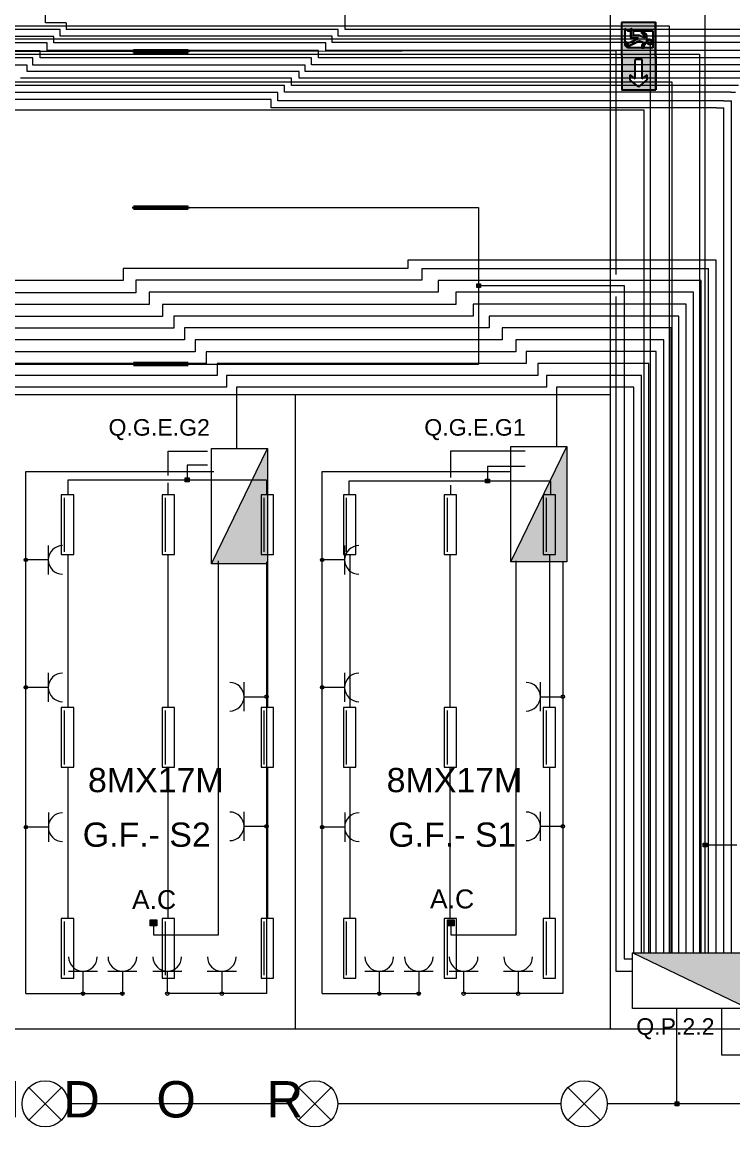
# Model space of a CAD drawing. Extents: x -17539 to 1421, y -3169 to 802964.
# Drawn here: x 188.38 to 207.41, y 365.75 to 395.36 of the extents above; entities that cross this region are included whole.
import ezdxf
from ezdxf.enums import TextEntityAlignment as Align

# ---------------------------------------------------------------- set-up
doc = ezdxf.new("R2010")
doc.units = 0
doc.header["$LTSCALE"] = 25
doc.header["$MEASUREMENT"] = 0
doc.layers.get('0').update_dxf_attribs({"lineweight": 9})
for name, color, linetype, lineweight in [('Iluminação', 10, 'Continuous', 9), ('Quadros', 50, 'Continuous', 9), ('www.cadblocksfree.com', 7, 'Continuous', 9)]:
    doc.layers.add(name, color=color, linetype=linetype, lineweight=lineweight)
doc.layers.add('Simbologia de Emergência', color=6, linetype='Continuous')
doc.layers.add('Tomadas', color=3, linetype='Continuous', lineweight=9, true_color=0x00f500)
doc.styles.add('ROMANS', font='arial.ttf')
doc.styles.get("Standard").update_dxf_attribs({"font": 'arial.ttf'})

# ---------------------------------------------------------------- blocks, each defined once
blk = doc.blocks.new('Iluminárias 1')
at = {"layer": 'Iluminação'}
blk.add_line((0.079, 0.079), (1.521, 0.079), dxfattribs=at)
blk.add_lwpolyline([(0, 0), (1.6, 0), (1.6, 0.332), (0, 0.332)], close=True, dxfattribs=at)
blk = doc.blocks.new('Ponto de Luz')
for q in [(-0.437, 0.437), (0.438, 0.436), (-0.438, -0.436), (0.437, -0.437)]:
    blk.add_line((0, 0), q)
blk.add_circle((0, 0), 0.618)
blk = doc.blocks.new('Luminária 4')
at = {"layer": 'Iluminação', "lineweight": 40}
for p, q in [((0.733, 0.043), (-0.734, 0.043)), ((-0.734, 0.043), (-0.734, 0)), ((-0.734, 0), (0.733, 0)), ((0.733, 0), (0.733, 0.043))]:
    blk.add_line(p, q, dxfattribs=at)
at = {"layer": 'Iluminação', "lineweight": 30}
blk.add_line((-0.667, 0.008), (0.679, 0.008), dxfattribs=at)
blk = doc.blocks.new('Caixa de Derivação')
at = {"layer": 'Iluminação'}
h = blk.add_hatch(color=256, dxfattribs=at)
h.dxf.hatch_style = 1
h.paths.add_polyline_path([(0.052, 0.051), (-0.048, 0.051), (-0.048, -0.049), (0.052, -0.049)])
blk.add_lwpolyline([(-0.048, 0.051), (0.052, 0.051), (0.052, -0.049), (-0.048, -0.049)], close=True, dxfattribs=at)
blk = doc.blocks.new('emergencia seta')
at = {"layer": 'Simbologia de Emergência'}
h = blk.add_hatch(color=98, dxfattribs=at)
h.paths.add_polyline_path([(1.001, 0.298), (0.094, 0.296), (-0.813, 0.294), (-0.811, -0.613), (1.003, -0.609)])
h.paths.add_polyline_path([(-0.131, -0.455), (-0.195, -0.52), (-0.649, -0.521), (-0.585, -0.456), (-0.585, -0.371), (-0.643, -0.371), (-0.595, -0.289), (-0.585, -0.289), (-0.587, 0.224), (-0.133, 0.225)], flags=16)
h.paths.add_polyline_path([(-0.372, -0.172, 0.038289), (-0.372, -0.171)], flags=0)
h.paths.add_polyline_path([(0.186, -0.248), (0.185, -0.067), (0.706, -0.066), (0.597, 0.07), (0.733, 0.07), (0.915, -0.156), (0.734, -0.383), (0.598, -0.383), (0.706, -0.247)], flags=16)
h.paths.add_polyline_path([(-0.349, 0.142, -1), (-0.221, 0.142, -1)], flags=0)
h.paths.add_polyline_path([(-0.188, -0.455), (-0.261, -0.455), (-0.291, -0.52), (-0.218, -0.52)], flags=16)
h.paths.add_polyline_path([(-0.3, -0.17, -0.215507), (-0.301, -0.11), (-0.263, -0.02), (-0.204, -0.069), (-0.132, -0.069), (-0.132, -0.021), (-0.187, -0.021), (-0.277, 0.054, 0.148058), (-0.294, 0.059), (-0.473, 0.059, 0.263654), (-0.498, 0.044), (-0.553, -0.048, 1), (-0.512, -0.072), (-0.462, 0.011), (-0.399, 0.011), (-0.454, -0.127, 0.095479), (-0.459, -0.154), (-0.459, -0.293), (-0.592, -0.294), (-0.635, -0.366), (-0.409, -0.366, 0.414214), (-0.386, -0.343), (-0.387, -0.173, -0.740976), (-0.372, -0.172), (-0.241, -0.446), (-0.169, -0.446)], flags=0)
for p, q in [((-0.813, 0.294), (1.001, 0.298)), ((1.001, 0.298), (1.003, -0.609)), ((1.001, 0.298), (1.001, 0.298)), ((1.001, 0.298), (1.003, -0.609)), ((1.001, 0.298), (1.001, 0.298)), ((-0.811, -0.613), (-0.813, 0.294))]:
    blk.add_line(p, q, dxfattribs=at)
at = {"layer": 'Simbologia de Emergência', "color": 7, "linetype": 'ByBlock', "lineweight": -2, "true_color": 0xffffff}
for p, q in [((1.001, 0.298), (-0.813, 0.294)), ((1.003, -0.609), (1.001, 0.298)), ((1.003, -0.609), (1.001, 0.298)), ((-0.813, 0.294), (-0.811, -0.613)), ((-0.587, 0.224), (-0.133, 0.225)), ((-0.587, 0.224), (-0.133, 0.225)), ((-0.587, 0.224), (-0.133, 0.225)), ((-0.585, -0.289), (-0.587, 0.224)), ((-0.585, -0.289), (-0.587, 0.224)), ((-0.585, -0.289), (-0.587, 0.224)), ((-0.498, 0.044), (-0.553, -0.048)), ((-0.498, 0.044), (-0.553, -0.048)), ((-0.498, 0.044), (-0.553, -0.048)), ((-0.512, -0.072), (-0.462, 0.011)), ((-0.512, -0.072), (-0.462, 0.011)), ((-0.512, -0.072), (-0.462, 0.011)), ((-0.294, 0.059), (-0.473, 0.059)), ((-0.294, 0.059), (-0.473, 0.059)), ((-0.294, 0.059), (-0.473, 0.059)), ((-0.462, 0.011), (-0.399, 0.011)), ((-0.462, 0.011), (-0.399, 0.011)), ((-0.462, 0.011), (-0.399, 0.011)), ((-0.399, 0.011), (-0.454, -0.127)), ((-0.399, 0.011), (-0.454, -0.127)), ((-0.399, 0.011), (-0.454, -0.127)), ((-0.349, 0.142), (-0.349, 0.142)), ((-0.277, 0.054), (-0.187, -0.021)), ((-0.277, 0.054), (-0.187, -0.021)), ((-0.187, -0.021), (-0.277, 0.054)), ((-0.133, 0.225), (-0.131, -0.455)), ((0.706, -0.066), (0.597, 0.07)), ((0.733, 0.07), (0.597, 0.07)), ((0.915, -0.156), (0.733, 0.07)), ((-0.595, -0.289), (-0.643, -0.371)), ((-0.595, -0.289), (-0.643, -0.371)), ((-0.643, -0.371), (-0.595, -0.289)), ((-0.592, -0.294), (-0.635, -0.366)), ((-0.592, -0.294), (-0.635, -0.366)), ((-0.592, -0.294), (-0.635, -0.366)), ((-0.585, -0.289), (-0.595, -0.289)), ((-0.585, -0.289), (-0.595, -0.289)), ((-0.595, -0.289), (-0.585, -0.289)), ((-0.459, -0.293), (-0.592, -0.294)), ((-0.459, -0.293), (-0.592, -0.294)), ((-0.459, -0.293), (-0.592, -0.294)), ((-0.459, -0.154), (-0.459, -0.293)), ((-0.459, -0.154), (-0.459, -0.293)), ((-0.459, -0.154), (-0.459, -0.293)), ((-0.387, -0.173), (-0.386, -0.343)), ((-0.387, -0.173), (-0.386, -0.343)), ((-0.386, -0.343), (-0.387, -0.173)), ((-0.372, -0.171), (-0.372, -0.172)), ((-0.372, -0.172), (-0.241, -0.446)), ((-0.372, -0.172), (-0.241, -0.446)), ((-0.372, -0.172), (-0.372, -0.172)), ((-0.372, -0.172), (-0.241, -0.446)), ((-0.263, -0.02), (-0.301, -0.11)), ((-0.263, -0.02), (-0.301, -0.11)), ((-0.301, -0.11), (-0.263, -0.02)), ((-0.3, -0.17), (-0.169, -0.446)), ((-0.3, -0.17), (-0.169, -0.446)), ((-0.169, -0.446), (-0.3, -0.17)), ((-0.263, -0.02), (-0.204, -0.069)), ((-0.263, -0.02), (-0.204, -0.069)), ((-0.263, -0.02), (-0.204, -0.069)), ((-0.263, -0.02), (-0.263, -0.02)), ((-0.204, -0.069), (-0.132, -0.069)), ((-0.204, -0.069), (-0.132, -0.069)), ((-0.204, -0.069), (-0.132, -0.069)), ((-0.187, -0.021), (-0.132, -0.021)), ((-0.187, -0.021), (-0.132, -0.021)), ((-0.132, -0.021), (-0.187, -0.021)), ((-0.132, -0.069), (-0.132, -0.021)), ((0.706, -0.066), (0.185, -0.067)), ((0.185, -0.067), (0.186, -0.248)), ((0.706, -0.247), (0.186, -0.248)), ((0.706, -0.247), (0.598, -0.383)), ((0.915, -0.156), (0.734, -0.383)), ((-0.585, -0.456), (-0.649, -0.521)), ((-0.585, -0.456), (-0.649, -0.521)), ((-0.649, -0.521), (-0.585, -0.456)), ((-0.195, -0.52), (-0.649, -0.521)), ((-0.585, -0.371), (-0.643, -0.371)), ((-0.585, -0.371), (-0.643, -0.371)), ((-0.585, -0.371), (-0.643, -0.371)), ((-0.409, -0.366), (-0.635, -0.366)), ((-0.409, -0.366), (-0.635, -0.366)), ((-0.635, -0.366), (-0.409, -0.366)), ((-0.585, -0.456), (-0.585, -0.371)), ((-0.585, -0.456), (-0.585, -0.371)), ((-0.585, -0.456), (-0.585, -0.371)), ((-0.291, -0.52), (-0.261, -0.455)), ((-0.291, -0.52), (-0.261, -0.455)), ((-0.261, -0.455), (-0.291, -0.52)), ((-0.291, -0.52), (-0.218, -0.52)), ((-0.188, -0.455), (-0.261, -0.455)), ((-0.188, -0.455), (-0.261, -0.455)), ((-0.188, -0.455), (-0.261, -0.455)), ((-0.169, -0.446), (-0.241, -0.446)), ((-0.169, -0.446), (-0.241, -0.446)), ((-0.241, -0.446), (-0.169, -0.446)), ((-0.218, -0.52), (-0.188, -0.455)), ((-0.218, -0.52), (-0.188, -0.455)), ((-0.218, -0.52), (-0.188, -0.455)), ((-0.131, -0.455), (-0.195, -0.52)), ((-0.131, -0.455), (-0.195, -0.52)), ((-0.131, -0.455), (-0.195, -0.52)), ((-0.188, -0.455), (-0.188, -0.455)), ((-0.131, -0.455), (-0.131, -0.455)), ((0.734, -0.383), (0.598, -0.383)), ((-0.811, -0.613), (1.003, -0.609))]:
    blk.add_line(p, q, dxfattribs=at)
blk.add_circle((-0.285, 0.142), 0.0645, dxfattribs=at)
blk.add_circle((-0.285, 0.142), 0.0645, dxfattribs=at)
for centre, radius, start, end in [((-0.473, 0.029), 0.0296, 90.1318, 149.2124), ((-0.473, 0.029), 0.0296, 90.1318, 149.2123), ((-0.473, 0.029), 0.0296, 90.1318, 149.2123), ((-0.285, 0.142), 0.0645, 0.1318, 180.1318), ((-0.285, 0.142), 0.0645, 180.1318, 0.1318), ((-0.294, 0.03), 0.0296, 56.444, 90.1318), ((-0.294, 0.03), 0.0296, 56.4442, 90.1318), ((-0.294, 0.03), 0.0296, 56.4442, 90.1318), ((-0.532, -0.06), 0.024, 149.2124, 329.2124), ((-0.532, -0.06), 0.024, 149.2123, 329.2123), ((-0.532, -0.06), 0.024, 149.2123, 329.2123), ((-0.387, -0.154), 0.0726, 158.3161, 180.1318), ((-0.387, -0.154), 0.0726, 158.3158, 180.1318), ((-0.387, -0.154), 0.0726, 158.3158, 180.1318), ((-0.379, -0.174), 0.00779, 21.0343, 167.1846), ((-0.379, -0.174), 0.00779, 21.0343, 167.1846), ((-0.379, -0.174), 0.00779, 21.0343, 167.1846), ((-0.379, -0.174), 0.00779, 21.0343, 29.8052), ((-0.234, -0.138), 0.0726, 156.7728, 205.4198), ((-0.234, -0.138), 0.0726, 156.7731, 205.4198), ((-0.234, -0.138), 0.0726, 156.7731, 205.4198), ((-0.409, -0.343), 0.0227, 270.1318, 0.1318), ((-0.409, -0.343), 0.0227, 270.1318, 0.1318), ((-0.409, -0.343), 0.0227, 270.1318, 0.1318)]:
    blk.add_arc(centre, radius, start, end, dxfattribs=at)
blk = doc.blocks.new('Tomada')
for p, q in [((0, 0.632), (0, 0)), ((0, 0), (-0.975, 0)), ((0, 0), (0, -0.632))]:
    blk.add_line(p, q)
blk.add_arc((0.622, 0), 0.622, 90, 270)
blk = doc.blocks.new('quadro eletrico')
h = blk.add_hatch(color=256)
h.dxf.hatch_style = 1
h.paths.add_polyline_path([(1.839, -0.788), (-1.457, 0.809), (-1.457, -0.788)])
blk.add_line((-1.457, 0.809), (1.839, -0.788))
blk.add_lwpolyline([(-1.457, 0.809), (1.839, 0.809), (1.839, -0.788), (-1.457, -0.788)], close=True)
blk = doc.blocks.new('Quadro')
at = {"xscale": 0.6593095434044552, "yscale": 0.6593095434044552, "zscale": 0.6593095434044552}
blk.add_blockref('quadro eletrico', (-0.091, 0.017), dxfattribs=at)

msp = doc.modelspace()

# ---------------------------------------------------------------- hatches: boundary and pattern name
at = {"layer": 'Tomadas'}
h = msp.add_hatch(color=256, dxfattribs=at)
h.dxf.hatch_style = 1
h.paths.add_polyline_path([(188.523, 380.949, 1), (188.429, 380.949, 1)])
h = msp.add_hatch(color=256, dxfattribs=at)
h.dxf.hatch_style = 1
h.paths.add_polyline_path([(188.523, 380.949, 1), (188.429, 380.949, 1)])
h = msp.add_hatch(color=256, dxfattribs=at)
h.dxf.hatch_style = 1
h.paths.add_polyline_path([(188.523, 380.949, 1), (188.429, 380.949, 1)])
h = msp.add_hatch(color=256, dxfattribs=at)
h.dxf.hatch_style = 1
h.paths.add_polyline_path([(188.523, 380.949, 1), (188.429, 380.949, 1)])
h = msp.add_hatch(color=256, dxfattribs=at)
h.dxf.hatch_style = 1
h.paths.add_polyline_path([(196.46, 380.949, 1), (196.367, 380.949, 1)])
h = msp.add_hatch(color=256, dxfattribs=at)
h.dxf.hatch_style = 1
h.paths.add_polyline_path([(196.46, 380.949, 1), (196.367, 380.949, 1)])
h = msp.add_hatch(color=256, dxfattribs=at)
h.dxf.hatch_style = 1
h.paths.add_polyline_path([(196.46, 380.949, 1), (196.367, 380.949, 1)])
h = msp.add_hatch(color=256, dxfattribs=at)
h.dxf.hatch_style = 1
h.paths.add_polyline_path([(196.46, 380.949, 1), (196.367, 380.949, 1)])
h = msp.add_hatch(color=256, dxfattribs=at)
h.dxf.hatch_style = 1
h.paths.add_polyline_path([(188.523, 377.532, 1), (188.429, 377.532, 1)])
h = msp.add_hatch(color=256, dxfattribs=at)
h.dxf.hatch_style = 1
h.paths.add_polyline_path([(188.523, 377.532, 1), (188.429, 377.532, 1)])
h = msp.add_hatch(color=256, dxfattribs=at)
h.dxf.hatch_style = 1
h.paths.add_polyline_path([(188.523, 377.532, 1), (188.429, 377.532, 1)])
h = msp.add_hatch(color=256, dxfattribs=at)
h.dxf.hatch_style = 1
h.paths.add_polyline_path([(188.523, 377.532, 1), (188.429, 377.532, 1)])
h = msp.add_hatch(color=256, dxfattribs=at)
h.dxf.hatch_style = 1
h.paths.add_polyline_path([(196.46, 377.532, 1), (196.367, 377.532, 1)])
h = msp.add_hatch(color=256, dxfattribs=at)
h.dxf.hatch_style = 1
h.paths.add_polyline_path([(196.46, 377.532, 1), (196.367, 377.532, 1)])
h = msp.add_hatch(color=256, dxfattribs=at)
h.dxf.hatch_style = 1
h.paths.add_polyline_path([(196.46, 377.532, 1), (196.367, 377.532, 1)])
h = msp.add_hatch(color=256, dxfattribs=at)
h.dxf.hatch_style = 1
h.paths.add_polyline_path([(196.46, 377.532, 1), (196.367, 377.532, 1)])
h = msp.add_hatch(color=256, dxfattribs=at)
h.dxf.hatch_style = 1
h.paths.add_polyline_path([(194.921, 373.808), (194.875, 373.808, 0.411824), (194.921, 373.761)])
h.paths.add_polyline_path([(194.921, 373.855, 0.411824), (194.875, 373.808), (194.921, 373.808)])
h.paths.add_polyline_path([(194.921, 373.855), (194.921, 373.808), (194.921, 373.761, 0.416608), (194.968, 373.808, 0.416608)])
h.paths.add_polyline_path([(194.968, 377.282, 0.416608), (194.921, 377.329), (194.921, 377.235, 0.416608)])
h.paths.add_polyline_path([(194.921, 377.329, 0.411824), (194.875, 377.282), (194.921, 377.282)])
h.paths.add_polyline_path([(194.921, 377.282), (194.875, 377.282, 0.411824), (194.921, 377.235)])
h = msp.add_hatch(color=256, dxfattribs=at)
h.dxf.hatch_style = 1
h.paths.add_polyline_path([(202.859, 373.808), (202.812, 373.808, 0.411824), (202.859, 373.761)])
h.paths.add_polyline_path([(202.859, 373.855, 0.411824), (202.812, 373.808), (202.859, 373.808)])
h.paths.add_polyline_path([(202.859, 373.855), (202.859, 373.808), (202.859, 373.761, 0.416608), (202.906, 373.808, 0.416608)])
h.paths.add_polyline_path([(202.906, 377.282, 0.416608), (202.859, 377.329), (202.859, 377.235, 0.416608)])
h.paths.add_polyline_path([(202.859, 377.329, 0.411824), (202.812, 377.282), (202.859, 377.282)])
h.paths.add_polyline_path([(202.859, 377.282), (202.812, 377.282, 0.411824), (202.859, 377.235)])
h = msp.add_hatch(color=256, dxfattribs=at)
h.dxf.hatch_style = 1
h.paths.add_polyline_path([(188.457, 373.827), (188.457, 373.743, 0.552295), (188.524, 373.785, 0.552295)])
h.paths.add_polyline_path([(188.457, 373.827, 0.288415), (188.43, 373.785, 0.288415), (188.457, 373.743)])
h = msp.add_hatch(color=256, dxfattribs=at)
h.dxf.hatch_style = 1
h.paths.add_polyline_path([(188.457, 373.827), (188.457, 373.743, 0.552295), (188.524, 373.785, 0.552295)])
h.paths.add_polyline_path([(188.457, 373.827, 0.288415), (188.43, 373.785, 0.288415), (188.457, 373.743)])
h = msp.add_hatch(color=256, dxfattribs=at)
h.dxf.hatch_style = 1
h.paths.add_polyline_path([(188.457, 373.827), (188.457, 373.743, 0.552295), (188.524, 373.785, 0.552295)])
h.paths.add_polyline_path([(188.457, 373.827, 0.288415), (188.43, 373.785, 0.288415), (188.457, 373.743)])
h = msp.add_hatch(color=256, dxfattribs=at)
h.dxf.hatch_style = 1
h.paths.add_polyline_path([(188.457, 373.827), (188.457, 373.743, 0.552295), (188.524, 373.785, 0.552295)])
h.paths.add_polyline_path([(188.457, 373.827, 0.288415), (188.43, 373.785, 0.288415), (188.457, 373.743)])
h = msp.add_hatch(color=256, dxfattribs=at)
h.dxf.hatch_style = 1
h.paths.add_polyline_path([(196.394, 373.827), (196.394, 373.743, 0.552295), (196.461, 373.785, 0.552295)])
h.paths.add_polyline_path([(196.394, 373.827, 0.288415), (196.368, 373.785, 0.288415), (196.394, 373.743)])
h = msp.add_hatch(color=256, dxfattribs=at)
h.dxf.hatch_style = 1
h.paths.add_polyline_path([(196.394, 373.827), (196.394, 373.743, 0.552295), (196.461, 373.785, 0.552295)])
h.paths.add_polyline_path([(196.394, 373.827, 0.288415), (196.368, 373.785, 0.288415), (196.394, 373.743)])
h = msp.add_hatch(color=256, dxfattribs=at)
h.dxf.hatch_style = 1
h.paths.add_polyline_path([(196.394, 373.827), (196.394, 373.743, 0.552295), (196.461, 373.785, 0.552295)])
h.paths.add_polyline_path([(196.394, 373.827, 0.288415), (196.368, 373.785, 0.288415), (196.394, 373.743)])
h = msp.add_hatch(color=256, dxfattribs=at)
h.dxf.hatch_style = 1
h.paths.add_polyline_path([(196.394, 373.827), (196.394, 373.743, 0.552295), (196.461, 373.785, 0.552295)])
h.paths.add_polyline_path([(196.394, 373.827, 0.288415), (196.368, 373.785, 0.288415), (196.394, 373.743)])
h = msp.add_hatch(color=256, dxfattribs=at)
h.dxf.hatch_style = 1
h.paths.add_polyline_path([(191.981, 371.142), (191.981, 371.298), (191.807, 371.298), (191.807, 371.142)])
h = msp.add_hatch(color=256, dxfattribs=at)
h.dxf.hatch_style = 1
h.paths.add_polyline_path([(199.947, 371.142), (199.947, 371.298), (199.773, 371.298), (199.773, 371.142)])
h = msp.add_hatch(color=256, dxfattribs=at)
h.dxf.hatch_style = 1
h.paths.add_polyline_path([(189.958, 369.324, 1), (190.052, 369.324, 1)])
h = msp.add_hatch(color=256, dxfattribs=at)
h.dxf.hatch_style = 1
h.paths.add_polyline_path([(189.958, 369.324, 1), (190.052, 369.324, 1)])
h = msp.add_hatch(color=256, dxfattribs=at)
h.dxf.hatch_style = 1
h.paths.add_polyline_path([(189.958, 369.324, 1), (190.052, 369.324, 1)])
h = msp.add_hatch(color=256, dxfattribs=at)
h.dxf.hatch_style = 1
h.paths.add_polyline_path([(189.958, 369.324, 1), (190.052, 369.324, 1)])
h = msp.add_hatch(color=256, dxfattribs=at)
h.dxf.hatch_style = 1
h.paths.add_polyline_path([(191.015, 369.324, 1), (191.108, 369.324, 1)])
h = msp.add_hatch(color=256, dxfattribs=at)
h.dxf.hatch_style = 1
h.paths.add_polyline_path([(191.015, 369.324, 1), (191.108, 369.324, 1)])
h = msp.add_hatch(color=256, dxfattribs=at)
h.dxf.hatch_style = 1
h.paths.add_polyline_path([(191.015, 369.324, 1), (191.108, 369.324, 1)])
h = msp.add_hatch(color=256, dxfattribs=at)
h.dxf.hatch_style = 1
h.paths.add_polyline_path([(191.015, 369.324, 1), (191.108, 369.324, 1)])
h = msp.add_hatch(color=256, dxfattribs=at)
h.dxf.hatch_style = 1
h.paths.add_polyline_path([(192.264, 369.37, 0.414214), (192.217, 369.324), (192.264, 369.324)])
h.paths.add_polyline_path([(192.264, 369.37), (192.264, 369.324), (192.311, 369.324, 0.414214)])
h.paths.add_polyline_path([(192.311, 369.324), (192.264, 369.324), (192.217, 369.324, 1)])
h.paths.add_polyline_path([(193.677, 369.324), (193.771, 369.324, 1)])
h.paths.add_polyline_path([(193.771, 369.324), (193.677, 369.324, 1)])
h = msp.add_hatch(color=256, dxfattribs=at)
h.dxf.hatch_style = 1
h.paths.add_polyline_path([(192.264, 369.37, 0.414214), (192.217, 369.324), (192.264, 369.324)])
h.paths.add_polyline_path([(192.264, 369.37), (192.264, 369.324), (192.311, 369.324, 0.414214)])
h.paths.add_polyline_path([(192.311, 369.324), (192.264, 369.324), (192.217, 369.324, 1)])
h.paths.add_polyline_path([(193.677, 369.324), (193.771, 369.324, 1)])
h.paths.add_polyline_path([(193.771, 369.324), (193.677, 369.324, 1)])
h = msp.add_hatch(color=256, dxfattribs=at)
h.dxf.hatch_style = 1
h.paths.add_polyline_path([(192.264, 369.37, 0.414214), (192.217, 369.324), (192.264, 369.324)])
h.paths.add_polyline_path([(192.264, 369.37), (192.264, 369.324), (192.311, 369.324, 0.414214)])
h.paths.add_polyline_path([(192.311, 369.324), (192.264, 369.324), (192.217, 369.324, 1)])
h.paths.add_polyline_path([(193.677, 369.324), (193.771, 369.324, 1)])
h.paths.add_polyline_path([(193.771, 369.324), (193.677, 369.324, 1)])
h = msp.add_hatch(color=256, dxfattribs=at)
h.dxf.hatch_style = 1
h.paths.add_polyline_path([(192.264, 369.37, 0.414214), (192.217, 369.324), (192.264, 369.324)])
h.paths.add_polyline_path([(192.264, 369.37), (192.264, 369.324), (192.311, 369.324, 0.414214)])
h.paths.add_polyline_path([(192.311, 369.324), (192.264, 369.324), (192.217, 369.324, 1)])
h.paths.add_polyline_path([(193.677, 369.324), (193.771, 369.324, 1)])
h.paths.add_polyline_path([(193.771, 369.324), (193.677, 369.324, 1)])
h = msp.add_hatch(color=256, dxfattribs=at)
h.dxf.hatch_style = 1
h.paths.add_polyline_path([(197.896, 369.324, 1), (197.989, 369.324, 1)])
h = msp.add_hatch(color=256, dxfattribs=at)
h.dxf.hatch_style = 1
h.paths.add_polyline_path([(197.896, 369.324, 1), (197.989, 369.324, 1)])
h = msp.add_hatch(color=256, dxfattribs=at)
h.dxf.hatch_style = 1
h.paths.add_polyline_path([(197.896, 369.324, 1), (197.989, 369.324, 1)])
h = msp.add_hatch(color=256, dxfattribs=at)
h.dxf.hatch_style = 1
h.paths.add_polyline_path([(197.896, 369.324, 1), (197.989, 369.324, 1)])
h = msp.add_hatch(color=256, dxfattribs=at)
h.dxf.hatch_style = 1
h.paths.add_polyline_path([(198.952, 369.324, 1), (199.046, 369.324, 1)])
h = msp.add_hatch(color=256, dxfattribs=at)
h.dxf.hatch_style = 1
h.paths.add_polyline_path([(198.952, 369.324, 1), (199.046, 369.324, 1)])
h = msp.add_hatch(color=256, dxfattribs=at)
h.dxf.hatch_style = 1
h.paths.add_polyline_path([(198.952, 369.324, 1), (199.046, 369.324, 1)])
h = msp.add_hatch(color=256, dxfattribs=at)
h.dxf.hatch_style = 1
h.paths.add_polyline_path([(198.952, 369.324, 1), (199.046, 369.324, 1)])
h = msp.add_hatch(color=256, dxfattribs=at)
h.dxf.hatch_style = 1
h.paths.add_polyline_path([(200.202, 369.37, 0.414214), (200.155, 369.324), (200.202, 369.324)])
h.paths.add_polyline_path([(200.202, 369.37), (200.202, 369.324), (200.248, 369.324, 0.414214)])
h.paths.add_polyline_path([(200.248, 369.324), (200.202, 369.324), (200.155, 369.324, 1)])
h.paths.add_polyline_path([(201.615, 369.324), (201.708, 369.324, 1)])
h.paths.add_polyline_path([(201.708, 369.324), (201.615, 369.324, 1)])
h = msp.add_hatch(color=256, dxfattribs=at)
h.dxf.hatch_style = 1
h.paths.add_polyline_path([(200.202, 369.37, 0.414214), (200.155, 369.324), (200.202, 369.324)])
h.paths.add_polyline_path([(200.202, 369.37), (200.202, 369.324), (200.248, 369.324, 0.414214)])
h.paths.add_polyline_path([(200.248, 369.324), (200.202, 369.324), (200.155, 369.324, 1)])
h.paths.add_polyline_path([(201.615, 369.324), (201.708, 369.324, 1)])
h.paths.add_polyline_path([(201.708, 369.324), (201.615, 369.324, 1)])
h = msp.add_hatch(color=256, dxfattribs=at)
h.dxf.hatch_style = 1
h.paths.add_polyline_path([(200.202, 369.37, 0.414214), (200.155, 369.324), (200.202, 369.324)])
h.paths.add_polyline_path([(200.202, 369.37), (200.202, 369.324), (200.248, 369.324, 0.414214)])
h.paths.add_polyline_path([(200.248, 369.324), (200.202, 369.324), (200.155, 369.324, 1)])
h.paths.add_polyline_path([(201.615, 369.324), (201.708, 369.324, 1)])
h.paths.add_polyline_path([(201.708, 369.324), (201.615, 369.324, 1)])
h = msp.add_hatch(color=256, dxfattribs=at)
h.dxf.hatch_style = 1
h.paths.add_polyline_path([(200.202, 369.37, 0.414214), (200.155, 369.324), (200.202, 369.324)])
h.paths.add_polyline_path([(200.202, 369.37), (200.202, 369.324), (200.248, 369.324, 0.414214)])
h.paths.add_polyline_path([(200.248, 369.324), (200.202, 369.324), (200.155, 369.324, 1)])
h.paths.add_polyline_path([(201.615, 369.324), (201.708, 369.324, 1)])
h.paths.add_polyline_path([(201.708, 369.324), (201.615, 369.324, 1)])

# ---------------------------------------------------------------- linework, layer by layer
at = {"layer": 'Iluminação'}
for p, q in [((206.663, 402.134), (206.663, 370.42)), ((160.35, 395.261), (204.571, 395.261)), ((204.571, 395.261), (205.71, 395.261)), ((205.71, 395.261), (205.71, 370.42)), ((159.23, 394.916), (204.571, 394.916)), ((204.571, 394.916), (205.202, 394.916)), ((205.202, 394.916), (205.202, 370.42)), ((171.498, 394.582), (191.361, 394.582)), ((192.828, 394.582), (204.279, 394.604)), ((204.279, 394.604), (204.279, 388.603)), ((192.828, 390.391), (200.601, 390.391)), ((200.601, 390.391), (200.601, 386.199)), ((200.601, 388.3), (204.499, 388.3)), ((204.499, 388.3), (204.499, 370.252)), ((204.279, 388.01), (204.279, 369.925)), ((171.498, 386.199), (191.361, 386.199)), ((192.828, 386.199), (200.601, 386.199)), ((192.286, 383.208), (192.286, 383.862)), ((192.286, 383.862), (193.338, 383.862)), ((199.862, 383.157), (199.862, 383.873)), ((199.862, 383.873), (201.849, 383.873)), ((193.338, 383.487), (192.795, 383.487)), ((192.795, 383.487), (192.795, 383.094)), ((201.849, 383.454), (200.84, 383.454)), ((200.84, 383.454), (200.84, 383.066)), ((189.611, 382.69), (189.611, 383.094)), ((189.611, 383.094), (194.922, 383.094)), ((192.292, 382.69), (192.292, 383.014)), ((194.922, 383.094), (194.922, 382.69)), ((197.133, 382.69), (197.133, 383.066)), ((197.133, 383.066), (202.528, 383.066)), ((199.862, 382.69), (199.862, 382.951)), ((202.528, 383.066), (202.528, 382.69)), ((189.608, 376.99), (189.608, 381.09)), ((192.287, 376.99), (192.287, 381.09)), ((194.949, 381.09), (194.949, 376.99)), ((197.163, 376.99), (197.163, 381.09)), ((199.842, 376.99), (199.842, 381.09)), ((202.504, 381.09), (202.504, 376.99)), ((189.608, 371.34), (189.608, 375.39)), ((192.287, 371.34), (192.287, 375.39)), ((194.949, 375.39), (194.949, 371.34)), ((197.163, 371.34), (197.163, 375.39)), ((199.842, 371.34), (199.842, 375.39)), ((202.504, 375.39), (202.504, 371.34)), ((207.521, 373.304), (206.663, 373.304)), ((204.499, 370.252), (204.729, 370.252)), ((204.279, 369.925), (204.729, 369.925)), ((205.917, 366.369), (205.917, 368.922)), ((207.115, 367.676), (207.115, 368.922)), ((236.776, 367.676), (207.115, 367.676)), ((195.596, 366.369), (189.611, 366.369)), ((202.816, 366.369), (196.831, 366.369)), ((210.036, 366.369), (204.051, 366.369))]:
    msp.add_line(p, q, dxfattribs=at)
at = {"layer": 'Quadros'}
for p, q in [((189.001, 395.344), (189.001, 396.583)), ((197.026, 395.34), (197.026, 396.403)), ((189.552, 395.344), (189.001, 395.344)), ((189.552, 395.344), (189.552, 395.164)), ((197.026, 395.163), (197.026, 395.34)), ((188.958, 395.164), (181.781, 395.164)), ((189.395, 395.164), (188.958, 395.164)), ((189.395, 394.984), (189.395, 395.164)), ((189.555, 395.164), (189.552, 395.164)), ((189.744, 395.168), (189.555, 395.164)), ((196.842, 395.168), (189.744, 395.168)), ((196.842, 395.14), (196.842, 395.168)), ((196.842, 394.988), (196.842, 395.14)), ((209.307, 395.163), (197.026, 395.163)), ((189.045, 394.808), (181.325, 394.808)), ((189.227, 394.982), (181.486, 394.982)), ((189.045, 394.602), (189.045, 394.808)), ((189.227, 394.812), (189.227, 394.982)), ((196.515, 394.812), (189.227, 394.812)), ((196.682, 394.984), (189.395, 394.984)), ((196.515, 394.607), (196.515, 394.812)), ((196.682, 394.816), (196.682, 394.984)), ((208.762, 394.816), (196.682, 394.816)), ((208.962, 394.988), (196.842, 394.988)), ((188.86, 394.598), (181.105, 394.598)), ((188.86, 394.405), (188.86, 394.598)), ((196.318, 394.602), (189.045, 394.602)), ((196.318, 394.405), (196.318, 394.602)), ((208.562, 394.607), (196.515, 394.607)), ((188.513, 394.212), (180.729, 394.212)), ((188.663, 394.403), (180.918, 394.403)), ((188.513, 394.042), (188.513, 394.212)), ((188.663, 394.213), (188.663, 394.403)), ((195.956, 394.213), (188.663, 394.213)), ((196.127, 394.405), (188.86, 394.405)), ((195.956, 394.043), (195.956, 394.213)), ((196.127, 394.222), (196.127, 394.405)), ((208.162, 394.222), (196.127, 394.222)), ((208.362, 394.405), (196.318, 394.405)), ((195.588, 393.86), (188.33, 393.86)), ((195.8, 394.042), (188.513, 394.042)), ((195.588, 393.663), (195.588, 393.86)), ((195.8, 393.863), (195.8, 394.042)), ((207.915, 393.863), (195.8, 393.863)), ((207.962, 394.043), (195.956, 394.043)), ((195.406, 393.662), (188.124, 393.662)), ((195.406, 393.483), (195.406, 393.662)), ((207.562, 393.663), (195.588, 393.663)), ((195.046, 393.291), (187.764, 393.291)), ((195.229, 393.477), (187.948, 393.477)), ((195.046, 393.069), (195.046, 393.291)), ((195.229, 393.255), (195.229, 393.477)), ((207.162, 393.255), (195.229, 393.255)), ((207.362, 393.483), (195.406, 393.483)), ((207.162, 393.255), (207.245, 393.255)), ((207.245, 393.255), (207.374, 393.255)), ((207.362, 393.483), (207.488, 393.483)), ((207.374, 388.922), (207.374, 393.255)), ((173.81, 393.016), (205.032, 393.016)), ((206.979, 393.069), (195.046, 393.069)), ((205.032, 393.016), (205.032, 370.42)), ((206.979, 393.069), (207.174, 393.069)), ((207.174, 388.922), (207.174, 393.069)), ((198.71, 388.983), (198.71, 388.756)), ((206.962, 388.983), (198.71, 388.983)), ((206.962, 388.922), (206.962, 388.983)), ((206.962, 370.412), (206.962, 388.922)), ((207.174, 370.412), (207.174, 388.922)), ((207.374, 370.412), (207.374, 388.922)), ((198.71, 388.756), (191.08, 388.756)), ((191.08, 388.756), (191.08, 388.438)), ((199.079, 388.758), (206.762, 388.758)), ((199.079, 388.758), (199.079, 388.443)), ((206.762, 370.412), (206.762, 388.758)), ((191.08, 388.438), (183.896, 388.438)), ((199.079, 388.443), (191.425, 388.443)), ((191.425, 388.443), (191.425, 388.109)), ((206.562, 388.44), (199.52, 388.44)), ((199.52, 388.44), (199.52, 388.121)), ((206.562, 370.412), (206.562, 388.44)), ((191.425, 388.109), (184.247, 388.109)), ((199.52, 388.121), (191.775, 388.121)), ((191.775, 388.121), (191.775, 387.793)), ((206.362, 388.121), (199.992, 388.121)), ((199.992, 388.121), (199.992, 387.793)), ((206.362, 370.412), (206.362, 388.121)), ((191.775, 387.793), (184.577, 387.793)), ((199.992, 387.793), (192.133, 387.793)), ((192.133, 387.793), (192.133, 387.473)), ((206.162, 387.803), (200.454, 387.803)), ((200.454, 387.803), (200.454, 387.481)), ((206.162, 370.412), (206.162, 387.803)), ((192.133, 387.473), (184.87, 387.473)), ((200.454, 387.481), (192.439, 387.481)), ((192.439, 387.481), (192.439, 387.161)), ((205.962, 387.485), (200.885, 387.485)), ((200.885, 387.485), (200.885, 387.166)), ((205.962, 370.412), (205.962, 387.485)), ((192.439, 387.161), (185.168, 387.161)), ((200.885, 387.166), (192.725, 387.166)), ((192.725, 387.166), (192.725, 386.851)), ((205.762, 387.167), (201.237, 387.167)), ((201.237, 387.167), (201.237, 386.851)), ((205.762, 370.412), (205.762, 387.167)), ((192.725, 386.851), (185.508, 386.851)), ((201.237, 386.851), (193.014, 386.851)), ((193.014, 386.851), (193.014, 386.523)), ((205.562, 386.849), (201.598, 386.849)), ((201.598, 386.849), (201.598, 386.525)), ((205.562, 370.412), (205.562, 386.849)), ((193.014, 386.523), (185.83, 386.523)), ((201.598, 386.525), (193.304, 386.525)), ((193.304, 386.525), (193.304, 386.209)), ((205.362, 386.531), (201.879, 386.531)), ((201.879, 386.531), (201.879, 386.209)), ((205.362, 370.412), (205.362, 386.531)), ((193.304, 386.209), (186.132, 386.209)), ((201.879, 386.209), (193.598, 386.209)), ((193.598, 386.209), (193.598, 385.89)), ((205.162, 386.212), (202.19, 386.212)), ((202.19, 386.212), (202.19, 385.889)), ((205.162, 370.412), (205.162, 386.212)), ((193.598, 385.89), (186.444, 385.89)), ((202.19, 385.889), (193.854, 385.889)), ((193.854, 385.889), (193.854, 385.577)), ((204.962, 385.894), (202.421, 385.894)), ((202.421, 385.894), (202.421, 385.577)), ((204.962, 370.412), (204.962, 385.894)), ((193.854, 385.577), (186.728, 385.577)), ((202.421, 385.577), (194.115, 385.577)), ((194.115, 385.577), (194.115, 383.935)), ((204.762, 385.576), (202.686, 385.576)), ((202.686, 385.576), (202.686, 383.992)), ((204.762, 370.412), (204.762, 385.576))]:
    msp.add_line(p, q, dxfattribs=at)
at = {"layer": 'Tomadas'}
for p, q in [((138.444, 394.504), (206.521, 394.504)), ((188.86, 394.598), (181.105, 394.598)), ((188.86, 394.405), (188.86, 394.598)), ((206.521, 394.504), (206.521, 370.42)), ((188.663, 394.403), (180.918, 394.403)), ((188.663, 394.213), (188.663, 394.403)), ((195.956, 394.213), (188.663, 394.213)), ((196.127, 394.405), (188.86, 394.405)), ((195.956, 394.043), (195.956, 394.213)), ((196.127, 394.222), (196.127, 394.405)), ((208.162, 394.222), (196.127, 394.222)), ((207.962, 394.043), (195.956, 394.043)), ((137.458, 393.76), (205.776, 393.76)), ((205.776, 393.76), (205.776, 370.42)), ((173.81, 393.016), (205.032, 393.016)), ((205.032, 393.016), (205.032, 370.42)), ((188.476, 369.324), (188.476, 383.318)), ((188.476, 383.318), (193.511, 383.318)), ((196.413, 369.324), (196.413, 383.318)), ((196.413, 383.318), (201.449, 383.318)), ((188.476, 369.324), (188.476, 380.949)), ((188.476, 369.324), (188.476, 380.949)), ((188.476, 369.324), (188.476, 380.949)), ((193.631, 380.928), (193.631, 370.889)), ((194.921, 380.9), (194.921, 369.324)), ((194.921, 380.9), (194.921, 369.324)), ((194.921, 380.9), (194.921, 369.324)), ((194.921, 380.9), (194.921, 369.324)), ((196.413, 369.324), (196.413, 380.949)), ((196.413, 369.324), (196.413, 380.949)), ((196.413, 369.324), (196.413, 380.949)), ((201.597, 380.928), (201.597, 370.889)), ((202.859, 380.9), (202.859, 369.324)), ((202.859, 380.9), (202.859, 369.324)), ((202.859, 380.9), (202.859, 369.324)), ((202.859, 380.9), (202.859, 369.324)), ((191.903, 370.889), (191.903, 371.23)), ((199.869, 370.889), (199.869, 371.23)), ((193.631, 370.889), (191.903, 370.889)), ((201.597, 370.889), (199.869, 370.889)), ((188.476, 369.324), (191.065, 369.324)), ((194.921, 369.324), (192.275, 369.324)), ((196.413, 369.324), (199.002, 369.324)), ((202.859, 369.324), (200.213, 369.324))]:
    msp.add_line(p, q, dxfattribs=at)
for points in [[(191.981, 371.142), (191.807, 371.142), (191.807, 371.298), (191.981, 371.298)], [(199.947, 371.142), (199.773, 371.142), (199.773, 371.298), (199.947, 371.298)]]:
    msp.add_lwpolyline(points, close=True, dxfattribs=at)
for centre in [(188.476, 380.949), (188.476, 380.949), (188.476, 380.949), (188.476, 380.949), (196.413, 380.949), (196.413, 380.949), (196.413, 380.949), (196.413, 380.949), (188.476, 377.532), (188.476, 377.532), (188.476, 377.532), (188.476, 377.532), (196.413, 377.532), (196.413, 377.532), (196.413, 377.532), (196.413, 377.532), (194.922, 377.282), (194.922, 377.282), (194.922, 377.282), (194.922, 377.282), (202.859, 377.282), (202.859, 377.282), (202.859, 377.282), (202.859, 377.282), (188.477, 373.785), (188.477, 373.785), (188.477, 373.785), (188.477, 373.785), (194.922, 373.808), (194.922, 373.808), (194.922, 373.808), (194.922, 373.808), (196.414, 373.785), (196.414, 373.785), (196.414, 373.785), (196.414, 373.785), (202.859, 373.808), (202.859, 373.808), (202.859, 373.808), (202.859, 373.808), (190.005, 369.324), (190.005, 369.324), (190.005, 369.324), (190.005, 369.324), (191.061, 369.324), (191.061, 369.324), (191.061, 369.324), (191.061, 369.324), (192.264, 369.324), (192.264, 369.324), (192.264, 369.324), (192.264, 369.324), (193.724, 369.324), (193.724, 369.324), (193.724, 369.324), (193.724, 369.324), (197.942, 369.324), (197.942, 369.324), (197.942, 369.324), (197.942, 369.324), (198.999, 369.324), (198.999, 369.324), (198.999, 369.324), (198.999, 369.324), (200.202, 369.324), (200.202, 369.324), (200.202, 369.324), (200.202, 369.324), (201.662, 369.324), (201.662, 369.324), (201.662, 369.324), (201.662, 369.324)]:
    msp.add_circle(centre, 0.0466, dxfattribs=at)
at = {"layer": 'www.cadblocksfree.com'}
for p, q in [((204.133, 368.369), (204.133, 408.369)), ((204.133, 385.369), (139.998, 385.369)), ((195.689, 385.369), (195.689, 368.369)), ((237.133, 368.369), (136.133, 368.369)), ((212.382, 368.369), (189.133, 368.369))]:
    msp.add_line(p, q, dxfattribs=at)

# ---------------------------------------------------------------- block references
at = {"layer": 'Iluminação'}
for name, p in [('Luminária 4', (192.094, 394.561)), ('Luminária 4', (192.094, 390.369)), ('Caixa de Derivação', (200.601, 388.3)), ('Luminária 4', (192.094, 386.178)), ('Caixa de Derivação', (192.795, 383.094)), ('Caixa de Derivação', (200.84, 383.066)), ('Caixa de Derivação', (206.663, 373.304)), ('Ponto de Luz', (188.993, 366.369)), ('Ponto de Luz', (196.213, 366.369)), ('Ponto de Luz', (203.433, 366.369)), ('Caixa de Derivação', (205.917, 366.369))]:
    msp.add_blockref(name, p, dxfattribs=at)
at = {"layer": 'Iluminação', "rotation": 270}
for p in [(189.425, 382.69), (192.125, 382.69), (194.775, 382.69), (196.98, 382.69), (199.68, 382.69), (202.33, 382.69), (189.425, 376.99), (192.125, 376.99), (194.775, 376.99), (196.98, 376.99), (199.68, 376.99), (202.33, 376.99), (189.425, 371.34), (192.125, 371.34), (194.775, 371.34), (196.98, 371.34), (199.68, 371.34), (202.33, 371.34)]:
    msp.add_blockref('Iluminárias 1', p, dxfattribs=at)
at = {"layer": 'Quadros', "xscale": 1.422900023054062, "yscale": 1.422900023054062, "zscale": 1.422900023054062}
for p, rotation in [((194.23, 382.339), 89.99999999999996), ((202.25, 382.396), 89.99999999999996), ((206.325, 369.705), 180)]:
    msp.add_blockref('Quadro', p, dxfattribs=dict(at, rotation=rotation))
at = {"layer": 'Simbologia de Emergência', "rotation": 270}
msp.add_blockref('emergencia seta', (205.048, 394.545), dxfattribs=at)
at = {"layer": 'Tomadas', "xscale": 0.6170314054757464, "yscale": 0.6170314054757464, "zscale": 0.6170314054757464}
for p in [(189.077, 380.949), (189.077, 380.949), (189.077, 380.949), (189.077, 380.949), (197.015, 380.949), (197.015, 380.949), (197.015, 380.949), (197.015, 380.949), (189.077, 377.532), (189.077, 377.532), (189.077, 377.532), (189.077, 377.532), (197.015, 377.532), (197.015, 377.532), (197.015, 377.532), (197.015, 377.532), (189.078, 373.785), (189.078, 373.785), (189.078, 373.785), (189.078, 373.785), (197.016, 373.785), (197.016, 373.785), (197.016, 373.785), (197.016, 373.785)]:
    msp.add_blockref('Tomada', p, dxfattribs=at)
for p, rotation in [((194.32, 377.282), 180), ((194.32, 377.282), 180), ((194.32, 377.282), 180), ((194.32, 377.282), 180), ((202.258, 377.282), 180), ((202.258, 377.282), 180), ((202.258, 377.282), 180), ((202.258, 377.282), 180), ((194.32, 373.808), 180), ((194.32, 373.808), 180), ((194.32, 373.808), 180), ((194.32, 373.808), 180), ((202.258, 373.808), 180), ((202.258, 373.808), 180), ((202.258, 373.808), 180), ((202.258, 373.808), 180), ((190.005, 369.925), 89.99999999999999), ((190.005, 369.925), 89.99999999999999), ((190.005, 369.925), 89.99999999999999), ((190.005, 369.925), 89.99999999999999), ((191.061, 369.925), 89.99999999999999), ((191.061, 369.925), 89.99999999999999), ((191.061, 369.925), 89.99999999999999), ((191.061, 369.925), 89.99999999999999), ((192.264, 369.925), 89.99999999999999), ((192.264, 369.925), 89.99999999999999), ((192.264, 369.925), 89.99999999999999), ((192.264, 369.925), 89.99999999999999), ((193.724, 369.925), 89.99999999999999), ((193.724, 369.925), 89.99999999999999), ((193.724, 369.925), 89.99999999999999), ((193.724, 369.925), 89.99999999999999), ((197.942, 369.925), 89.99999999999999), ((197.942, 369.925), 89.99999999999999), ((197.942, 369.925), 89.99999999999999), ((197.942, 369.925), 89.99999999999999), ((198.999, 369.925), 89.99999999999999), ((198.999, 369.925), 89.99999999999999), ((198.999, 369.925), 89.99999999999999), ((198.999, 369.925), 89.99999999999999), ((200.202, 369.925), 89.99999999999999), ((200.202, 369.925), 89.99999999999999), ((200.202, 369.925), 89.99999999999999), ((200.202, 369.925), 89.99999999999999), ((201.662, 369.925), 89.99999999999999), ((201.662, 369.925), 89.99999999999999), ((201.662, 369.925), 89.99999999999999), ((201.662, 369.925), 89.99999999999999)]:
    msp.add_blockref('Tomada', p, dxfattribs=dict(at, rotation=rotation))

# ---------------------------------------------------------------- texts
at = {"layer": 'Quadros', "char_height": 0.4429, "width": 3.46617, "attachment_point": 1}
for s, insert in [('Q.G.E.G2', (190.69, 384.722)), ('Q.G.E.G1', (199.148, 384.722)), ('Q.P.2.2', (204.825, 368.664))]:
    msp.add_mtext(s, dxfattribs=dict(at, insert=insert))
at = {"layer": 'Tomadas', "char_height": 0.5082, "width": 1.05584, "attachment_point": 1}
for insert in [(191.318, 372.098), (199.301, 372.116)]:
    msp.add_mtext('A.C', dxfattribs=dict(at, insert=insert))
at = {"layer": 'www.cadblocksfree.com', "style": 'ROMANS'}
for s, height, p in [('8MX17M', 0.65, (190.14, 375.373)), ('8MX17M', 0.65, (198.14, 375.373)), ('G.F.- S2', 0.65, (189.999, 373.91)), ('G.F.- S1', 0.65, (198.185, 373.91)), ('4.0 M     W   I   D   E     C  O  R   R   I   D    O     R', 0.975, (166.016, 366.979))]:
    msp.add_text(s, height=height, dxfattribs=at).set_placement(p, align=Align.TOP_LEFT)

doc.saveas('drawing.dxf')
